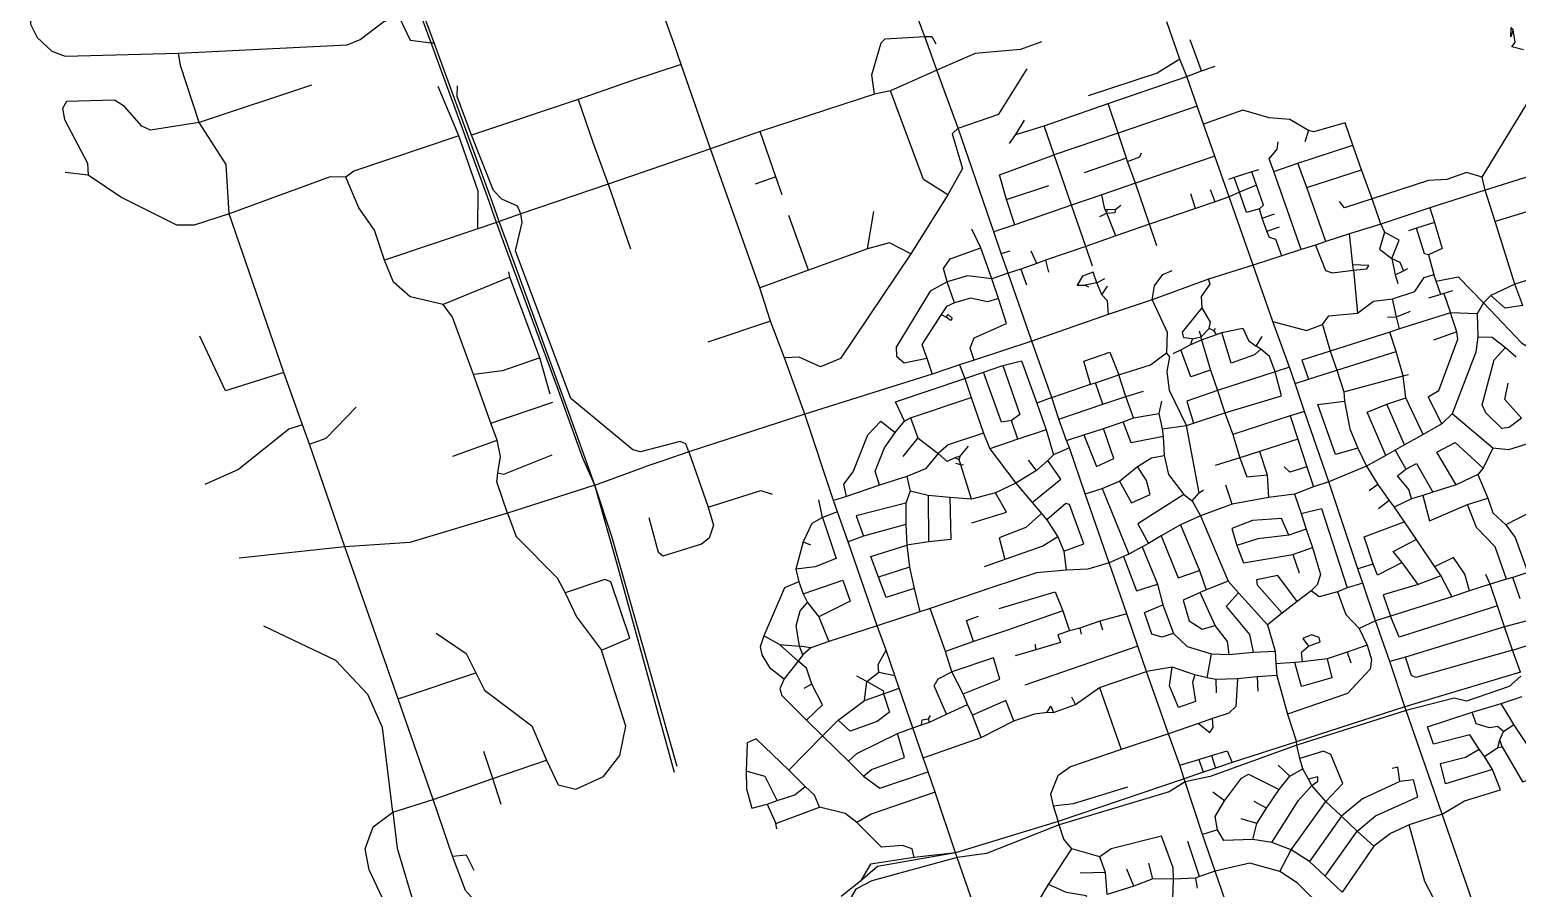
# Model space of a CAD drawing. Header units: metres. Extents: x 609554 to 651406, y 4826501 to 4857446.
# Drawn here: x 611833 to 618246, y 4836569 to 4840269 of the extents above; entities that cross this region are included whole.
import ezdxf

# ---------------------------------------------------------------- set-up
doc = ezdxf.new("R2010")
doc.units = ezdxf.units.M

msp = doc.modelspace()

# ---------------------------------------------------------------- linework, layer by layer
at = {"layer": 'ROADS'}
for points in [[(615683.9, 4840257.2), (615607.9, 4840467.5)], [(613575.7, 4840213.1), (613499.7, 4840418)], [(611832.6, 4840357.1), (611836.3, 4840293.7), (611864.6, 4840235.6), (611927.9, 4840177.5), (611984.7, 4840155.3), (612474.1, 4840168.3)], [(612474.1, 4840168.3), (613201.4, 4840204.4), (613257.7, 4840227.2), (613359.4, 4840305), (613423.8, 4840325.8)], [(613423.8, 4840325.8), (613473, 4840224.5), (613563.6, 4840212.4)], [(614609.2, 4840211.5), (614550.2, 4840374.5)], [(613563.6, 4840212.4), (613524.1, 4840317.6)], [(615691.6, 4840239.5), (615683.9, 4840257.2)], [(616791.8, 4840141.7), (616734.8, 4840302.9)], [(618228.4, 4840268.4), (618218.4, 4840237.9), (618220, 4840279.5)], [(618228.4, 4840268.4), (618220, 4840279.5)], [(618273.1, 4840182.1), (618222.1, 4840195.9), (618236.3, 4840215.8), (618228.4, 4840268.4)], [(613563.6, 4840212.4), (613575.7, 4840213.1)], [(613580.8, 4840164.9), (613563.6, 4840212.4)], [(613593.5, 4840165.6), (613575.7, 4840213.1)], [(614640.5, 4840119.8), (614609.2, 4840211.5)], [(615475, 4839991.7), (615463.3, 4840074.2), (615503.8, 4840212.6), (615521.1, 4840230.2), (615691.6, 4840239.5)], [(615691.6, 4840239.5), (615722.3, 4840239.5), (615738.7, 4840207.8)], [(615743.1, 4840094.7), (615691.6, 4840239.5)], [(616195, 4840217.4), (616104.8, 4840183.3), (615909.2, 4840166.8), (615743.1, 4840094.7)], [(616884.7, 4840092.3), (616836.2, 4840225.5)], [(612483.2, 4840115.6), (612474.1, 4840168.3)], [(613806.8, 4839548.3), (613580.8, 4840164.9)], [(613828.2, 4839524.8), (613593.5, 4840165.6)], [(616791.8, 4840141.7), (616693, 4840082.6), (616395.2, 4839985)], [(616822, 4840068.2), (616791.8, 4840141.7)], [(612563.3, 4839870), (612483.2, 4840115.6)], [(614640.5, 4840119.8), (614427.6, 4840048.7)], [(614768.1, 4839755.5), (614640.5, 4840119.8)], [(615743.1, 4840094.7), (615543.9, 4840005.3)], [(615835.1, 4839845.5), (615743.1, 4840094.7)], [(615835.1, 4839845.5), (616010.4, 4839904.6), (616133.6, 4840100.3)], [(616482.6, 4839951.8), (616822, 4840068.2)], [(616822, 4840068.2), (616884.7, 4840092.3)], [(616865.6, 4839940), (616822, 4840068.2)], [(616884.7, 4840092.3), (616943.1, 4840111.9)], [(613047.8, 4840030.8), (612563.3, 4839870)], [(613682.8, 4839812.5), (613593.4, 4840023.8)], [(613737.1, 4839814.2), (613675.6, 4839982.1), (613676.7, 4840027.8)], [(614427.6, 4840048.7), (614196.9, 4839969.2)], [(615543.9, 4840005.3), (615475, 4839991.7)], [(615790.5, 4839557.9), (615685.6, 4839624.3), (615543.9, 4840005.3)], [(612563.3, 4839870), (612353.8, 4839836.2), (612316.5, 4839853.2), (612241.7, 4839938.8), (612197.9, 4839965), (611991.6, 4839960.2), (611973.7, 4839929.7), (611982.9, 4839881.6), (612082, 4839693.7), (612084.3, 4839642.3)], [(614196.9, 4839969.2), (613737.1, 4839814.2)], [(614196.9, 4839969.2), (614262.3, 4839780.6)], [(615475, 4839991.7), (614981.2, 4839829.9)], [(616206.5, 4839855.6), (616482.6, 4839951.8)], [(616525.2, 4839822.9), (616482.6, 4839951.8)], [(616865.6, 4839940), (616525.2, 4839822.9)], [(616893.1, 4839861.7), (616865.6, 4839940)], [(618094.3, 4839633.7), (618289.8, 4839954.3)], [(612692, 4839476.3), (612680.1, 4839688.8), (612563.3, 4839870)], [(616083.6, 4839817.9), (616121.1, 4839879.1)], [(617345.2, 4839835.3), (617264.8, 4839882.7), (617176.7, 4839889.1), (617062.6, 4839923.2), (616893.1, 4839861.7)], [(613682.8, 4839812.5), (613230.1, 4839660.3), (613195.4, 4839633.3)], [(613765.1, 4839410.4), (613766.3, 4839573.3), (613682.8, 4839812.5)], [(613950.4, 4839475.1), (613935.1, 4839508.1), (613867.7, 4839538.4), (613831.5, 4839576.2), (613737.1, 4839814.2)], [(614981.2, 4839829.9), (614768.1, 4839755.5)], [(615049.2, 4839634.5), (614981.2, 4839829.9)], [(615835.1, 4839845.5), (615809.5, 4839820.6), (615853.9, 4839670.8), (615790.5, 4839557.9)], [(615989, 4839397.8), (615835.1, 4839845.5)], [(616057.3, 4839779.5), (616083.6, 4839817.9)], [(616083.6, 4839817.9), (616206.5, 4839855.6)], [(616249.6, 4839729.4), (616206.5, 4839855.6)], [(616525.2, 4839822.9), (616249.6, 4839729.4)], [(616561.6, 4839715), (616525.2, 4839822.9)], [(616941.3, 4839723.9), (616893.1, 4839861.7)], [(617345.2, 4839835.3), (617329.7, 4839786.5)], [(617537.3, 4839772.2), (617503.8, 4839868.1), (617368.5, 4839829.6), (617345.2, 4839835.3)], [(614262.3, 4839780.6), (614325.9, 4839603.3)], [(614768.1, 4839755.5), (614556.9, 4839682.5)], [(614979.8, 4839157.2), (614768.1, 4839755.5)], [(617195.7, 4839658), (617176.8, 4839712.4), (617210.4, 4839753.8), (617215.1, 4839785.9)], [(617300.2, 4839693.9), (617537.3, 4839772.2)], [(617573.7, 4839665.8), (617537.3, 4839772.2)], [(614556.9, 4839682.5), (614325.9, 4839603.3)], [(616043.3, 4839537.2), (616013.7, 4839643.7), (616249.6, 4839729.4)], [(616324.4, 4839513.7), (616249.6, 4839729.4)], [(616561.6, 4839715), (616378.6, 4839652.2)], [(616565.7, 4839701.6), (616561.6, 4839715)], [(616565.7, 4839701.6), (616618, 4839722), (616626.3, 4839739.2)], [(616599.7, 4839607.7), (616565.7, 4839701.6)], [(616941.3, 4839723.9), (616599.7, 4839607.7)], [(617004.5, 4839549), (616941.3, 4839723.9)], [(617195.7, 4839658), (617300.2, 4839693.9)], [(617338, 4839589), (617300.2, 4839693.9)], [(612084.3, 4839642.3), (611985.5, 4839653.2)], [(612692, 4839476.3), (612541.4, 4839426.6), (612467.4, 4839427.5), (612225.2, 4839547.3), (612084.3, 4839642.3)], [(613195.4, 4839633.3), (613127.8, 4839635.4), (612692, 4839476.3)], [(613361.4, 4839275.4), (613319, 4839405.4), (613252, 4839501.6), (613195.4, 4839633.3)], [(615049.2, 4839634.5), (614959.5, 4839602.9)], [(615077.1, 4839557.4), (615049.2, 4839634.5)], [(617025.5, 4839633), (617000.5, 4839624.3)], [(617101.1, 4839656.2), (617025.5, 4839633)], [(617048.8, 4839568.6), (617025.5, 4839633)], [(617130.4, 4839665.8), (617101.1, 4839656.2)], [(617121.6, 4839599.3), (617101.1, 4839656.2)], [(617314.4, 4839321.9), (617195.7, 4839658)], [(617338, 4839589), (617573.7, 4839665.8)], [(617620.7, 4839540.1), (617573.7, 4839665.8)], [(618094.3, 4839633.7), (618027.5, 4839654.5), (617942.2, 4839623.4), (617863.5, 4839619), (617620.7, 4839540.1)], [(618108, 4839578.4), (618094.3, 4839633.7)], [(618299.5, 4839637.4), (618108, 4839578.4)], [(614325.9, 4839603.3), (613950.4, 4839475.1)], [(614325.9, 4839603.3), (614423.1, 4839324.6)], [(615790.5, 4839557.9), (615632, 4839303.6)], [(616043.3, 4839537.2), (616226.7, 4839598.5)], [(616454.2, 4839558.1), (616324.4, 4839513.7)], [(616599.7, 4839607.7), (616454.2, 4839558.1)], [(616467.2, 4839496), (616454.2, 4839558.1)], [(616659.8, 4839430.8), (616599.7, 4839607.7)], [(616859.1, 4839498.6), (616838.2, 4839561.2)], [(616943, 4839527.6), (616923.4, 4839579.5)], [(617048.8, 4839568.6), (617004.5, 4839549)], [(617121.6, 4839599.3), (617048.8, 4839568.6)], [(617134.5, 4839497.8), (617078, 4839480.8), (617048.8, 4839568.6)], [(617134.5, 4839497.8), (617152.4, 4839512.7), (617121.6, 4839599.3)], [(617420.7, 4839356), (617338, 4839589)], [(618108, 4839578.4), (617868.8, 4839501)], [(618151.3, 4839442.8), (618108, 4839578.4)], [(613845.7, 4839438.5), (613806.8, 4839548.3)], [(613857.1, 4839442.5), (613828.2, 4839524.8)], [(615444.1, 4839325.4), (615471.7, 4839485.7)], [(616079.4, 4839428.8), (616043.3, 4839537.2)], [(616324.4, 4839513.7), (616079.4, 4839428.8)], [(616385.7, 4839334.8), (616324.4, 4839513.7)], [(616467.2, 4839496), (616478.5, 4839493.7)], [(616477, 4839478.1), (616467.2, 4839496)], [(616477, 4839478.1), (616512.8, 4839480.8), (616514.5, 4839496)], [(616477, 4839478.1), (616478.5, 4839493.7)], [(616478.5, 4839493.7), (616514.5, 4839496)], [(616514.5, 4839496), (616536.7, 4839513)], [(616859.1, 4839498.6), (616659.8, 4839430.8)], [(616943, 4839527.6), (616859.1, 4839498.6)], [(617004.5, 4839549), (616943, 4839527.6)], [(617107.3, 4839254.2), (617004.5, 4839549)], [(617146.1, 4839457.3), (617134.5, 4839497.8)], [(617620.7, 4839540.1), (617501.4, 4839502), (617479.6, 4839529.1)], [(617658.2, 4839431.3), (617620.7, 4839540.1)], [(617868.8, 4839501), (617658.2, 4839431.3)], [(617868.8, 4839501), (617888.4, 4839437.9)], [(618437.9, 4839530.7), (618151.3, 4839442.8)], [(612928.7, 4838792), (612692, 4839476.3)], [(613845.7, 4839438.5), (613765.1, 4839410.4)], [(613857.1, 4839442.5), (613845.7, 4839438.5)], [(613880.1, 4839343.8), (613845.7, 4839438.5)], [(613950.4, 4839475.1), (613857.1, 4839442.5)], [(613886.9, 4839361.2), (613857.1, 4839442.5)], [(614674.9, 4838450), (614660.8, 4838484.1), (614636.7, 4838494), (614465.4, 4838449.7), (614432.4, 4838459.1), (614165.8, 4838680.3), (613927.3, 4839316.1), (613956, 4839439), (613950.4, 4839475.1)], [(615190.4, 4839233.3), (615105.7, 4839467.8)], [(616079.4, 4839428.8), (615989, 4839397.8)], [(616477, 4839478.1), (616445.1, 4839463.3)], [(616515.7, 4839380.3), (616477, 4839478.1)], [(616659.8, 4839430.8), (616515.7, 4839380.3)], [(616692.2, 4839338), (616659.8, 4839430.8)], [(617146.1, 4839457.3), (617199.3, 4839476)], [(617166.5, 4839400.9), (617146.1, 4839457.3)], [(617658.2, 4839431.3), (617522.5, 4839388.9)], [(617658.2, 4839431.3), (617674.1, 4839396.2)], [(617888.4, 4839437.9), (617811.5, 4839413.4)], [(617888.4, 4839437.9), (617921.7, 4839325.9), (617863.4, 4839299.3)], [(618235.6, 4839173), (618151.3, 4839442.8)], [(613765.1, 4839410.4), (613361.4, 4839275.4)], [(614152.5, 4838631.5), (613886.9, 4839361.2)], [(615932.8, 4839329.6), (615894.2, 4839409.8)], [(616021.5, 4839305.1), (615989, 4839397.8)], [(616515.7, 4839380.3), (616385.7, 4839334.8)], [(617166.5, 4839400.9), (617220.3, 4839420)], [(617230.3, 4839294.6), (617205.7, 4839364.5), (617177.4, 4839373.8), (617166.5, 4839400.9)], [(617522.5, 4839388.9), (617420.7, 4839356)], [(617537.1, 4839256.1), (617522.5, 4839388.9)], [(617674.1, 4839396.2), (617652.6, 4839323.7), (617705.3, 4839282.7)], [(617705.3, 4839282.7), (617736.5, 4839362.7), (617674.1, 4839396.2)], [(617811.5, 4839413.4), (617776.5, 4839402)], [(617863.4, 4839299.3), (617845.6, 4839304), (617811.5, 4839413.4)], [(614110.9, 4838718.7), (613880.1, 4839343.8)], [(615632, 4839303.6), (615328.6, 4838851.8), (615242.6, 4838815.7), (615149.7, 4838858.5), (615086, 4838855.6)], [(615444.1, 4839325.4), (615190.4, 4839233.3)], [(615632, 4839303.6), (615538.8, 4839350.1), (615444.1, 4839325.4)], [(615787.4, 4839182.8), (615772, 4839239.8), (615801.6, 4839282.1), (615932.8, 4839329.6)], [(615980.2, 4839194.9), (615932.8, 4839329.6)], [(616021.5, 4839305.1), (616059.7, 4839316)], [(616051, 4839220.2), (616021.5, 4839305.1)], [(616174.3, 4839262.1), (616150.7, 4839314.1)], [(616385.7, 4839334.8), (616212.3, 4839275.7)], [(616415.2, 4839250.5), (616385.7, 4839334.8)], [(617230.3, 4839294.6), (617107.3, 4839254.2)], [(617314.4, 4839321.9), (617230.3, 4839294.6)], [(617376.3, 4839341), (617314.4, 4839321.9)], [(617420.7, 4839356), (617376.3, 4839341)], [(617376.3, 4839341), (617419.1, 4839231.1), (617448.3, 4839221), (617539.5, 4839232.8)], [(617863.4, 4839299.3), (617886.6, 4839213.6)], [(613615.6, 4839085), (613472.1, 4839118), (613400.8, 4839181.2), (613361.4, 4839275.4)], [(615190.4, 4839233.3), (614979.8, 4839157.2)], [(616105.2, 4839237.8), (616051, 4839220.2)], [(616174.3, 4839262.1), (616105.2, 4839237.8)], [(616105.2, 4839237.8), (616129.7, 4839170.2)], [(616212.3, 4839275.7), (616174.3, 4839262.1)], [(616212.3, 4839275.7), (616225.2, 4839224)], [(616671.6, 4839105), (616681.8, 4839165.2), (616718.4, 4839214.8), (616758.5, 4839231.6)], [(617107.3, 4839254.2), (616914.8, 4839194.1)], [(617192.2, 4839011.9), (617107.3, 4839254.2)], [(617539.5, 4839232.8), (617537.1, 4839256.1)], [(617539.5, 4839232.8), (617596.8, 4839238), (617605.3, 4839253.1), (617537.1, 4839256.1)], [(617539.5, 4839232.8), (617557.4, 4839046.9)], [(617705.3, 4839282.7), (617740, 4839266.9), (617754.9, 4839230.6)], [(617705.3, 4839282.7), (617719.5, 4839213.1)], [(617719.5, 4839213.1), (617754.9, 4839230.6)], [(617754.9, 4839230.6), (617774.7, 4839239.8)], [(618482.7, 4839249.9), (618235.6, 4839173)], [(613903.1, 4839202.8), (613615.6, 4839085)], [(613903.1, 4839202.8), (613898.4, 4839226.4)], [(614031.9, 4838854.4), (613903.1, 4839202.8)], [(615787.4, 4839182.8), (615714.1, 4839141.8), (615568.5, 4838900.5), (615570.2, 4838861.7), (615602.5, 4838833), (615700.1, 4838853.2)], [(615980.2, 4839194.9), (615875.6, 4839208.4), (615787.4, 4839182.8)], [(615818.9, 4839092.3), (615787.4, 4839182.8)], [(616051, 4839220.2), (615980.2, 4839194.9)], [(616008.8, 4839111), (615980.2, 4839194.9)], [(616152.6, 4838927.2), (616051, 4839220.2)], [(616433.5, 4839177.9), (616418, 4839223.9), (616371.4, 4839207.7), (616348.1, 4839167.6), (616383.4, 4839168.5)], [(616433.5, 4839177.9), (616383.4, 4839168.5)], [(616383.4, 4839168.5), (616396.7, 4839160.6)], [(616433.5, 4839177.9), (616467.7, 4839196.4)], [(616455.5, 4839126.9), (616433.5, 4839177.9)], [(616914.8, 4839194.1), (616671.6, 4839105)], [(616887.9, 4839071.1), (616884.2, 4839119.9), (616921.4, 4839172.4), (616914.8, 4839194.1)], [(617707.3, 4839108.9), (617803.7, 4839141.5), (617844.2, 4839201.6), (617886.6, 4839213.6)], [(617719.5, 4839213.1), (617731.2, 4839175.5)], [(617896.3, 4839185.1), (617886.6, 4839213.6)], [(617896.3, 4839185.1), (617991.8, 4839203.8), (618100.9, 4839092.7)], [(617916.2, 4839127.7), (617896.3, 4839185.1)], [(618235.6, 4839173), (618132.5, 4839123.6)], [(618270.1, 4839080), (618235.6, 4839173)], [(615026.8, 4839012.9), (614979.8, 4839157.2)], [(616008.8, 4839111), (615961.8, 4839095.9), (615889.3, 4839112.9), (615818.9, 4839092.3)], [(615904.3, 4838844.6), (615887.6, 4838897.2), (615905.1, 4838941.8), (616044.4, 4839002.6), (616008.8, 4839111)], [(616455.5, 4839126.9), (616478.7, 4839164.2)], [(616455.5, 4839126.9), (616478.2, 4839102.8), (616482.4, 4839042)], [(616671.6, 4839105), (616482.4, 4839042)], [(616671.6, 4839105), (616737, 4838966.1), (616734.1, 4838877)], [(617557.4, 4839046.9), (617625.7, 4839098.8), (617707.3, 4839108.9)], [(617725, 4839031.3), (617707.3, 4839108.9)], [(617916.2, 4839127.7), (617863.3, 4839112.6)], [(617929.9, 4839132.2), (617916.2, 4839127.7)], [(617966.3, 4839144.3), (617929.9, 4839132.2)], [(617929.9, 4839132.2), (617957.7, 4839049.2)], [(618132.5, 4839123.6), (618100.9, 4839092.7)], [(618270.1, 4839080), (618193.9, 4839069.3), (618132.5, 4839123.6)], [(613745.9, 4838782.9), (613655.9, 4839030.1), (613615.6, 4839085)], [(615762.2, 4839041.7), (615678.2, 4838912.3), (615700.1, 4838853.2)], [(615818.9, 4839092.3), (615785.2, 4839076.8), (615762.2, 4839041.7)], [(615762.2, 4839041.7), (615783.6, 4839029.9)], [(615783.6, 4839029.9), (615792.6, 4839041.7), (615808.9, 4839026.7), (615802.2, 4839015.9), (615783.6, 4839029.9)], [(616482.4, 4839042), (616152.6, 4838927.2)], [(616845.7, 4838936.6), (616808.1, 4838941.8), (616803, 4838965.8), (616887.9, 4839071.1)], [(616917.4, 4838981.6), (616923.2, 4839008.7), (616887.9, 4839071.1)], [(617406.1, 4838998.1), (617432.8, 4839035.8), (617557.4, 4839046.9)], [(617725, 4839031.3), (617785.6, 4839056.3)], [(617957.7, 4839049.2), (617738.3, 4838979.5)], [(617985.1, 4838967.3), (617957.7, 4839049.2)], [(618072.8, 4839044.9), (617957.7, 4839049.2)], [(618100.9, 4839092.7), (618072.8, 4839044.9)], [(618072.8, 4839044.9), (618075.6, 4838945)], [(618100.9, 4839092.7), (618263.6, 4838919.6), (618340.2, 4838872.6)], [(615026.8, 4839012.9), (614756.3, 4838922)], [(615086, 4838855.6), (615026.8, 4839012.9)], [(616882.5, 4838945.1), (616917.4, 4838981.6)], [(616939.7, 4838971.5), (616917.4, 4838981.6)], [(616939.7, 4838971.5), (616945.2, 4838982.5)], [(616972, 4838964.2), (617062.8, 4838982.7), (617087.6, 4838929.6), (617120.9, 4838905.4)], [(617192.2, 4839011.9), (617337.6, 4838973.2), (617406.1, 4838998.1)], [(617264.4, 4838814.3), (617192.2, 4839011.9)], [(617406.1, 4838998.1), (617439.5, 4838884)], [(617686, 4839030.3), (617725, 4839031.3)], [(617738.3, 4838979.5), (617697.1, 4838965.2)], [(617738.3, 4838979.5), (617725, 4839031.3)], [(612928.7, 4838792), (612676.2, 4838712.4), (612565.7, 4838948.8)], [(616152.6, 4838927.2), (615904.3, 4838844.6)], [(616239, 4838683.4), (616152.6, 4838927.2)], [(616795.5, 4838890.2), (616839.1, 4838912.2)], [(616839.1, 4838912.2), (616845.7, 4838936.6)], [(616839.1, 4838912.2), (616885, 4838932.9)], [(616845.7, 4838936.6), (616882.5, 4838945.1)], [(616882.5, 4838945.1), (616876.5, 4838969.9)], [(616885, 4838932.9), (616882.5, 4838945.1)], [(616885, 4838932.9), (616948.7, 4838956)], [(616885, 4838932.9), (616923.8, 4838801.5)], [(616948.7, 4838956), (616939.7, 4838971.5)], [(616948.7, 4838956), (616972, 4838964.2)], [(617140.4, 4838893), (617112.7, 4838867.3), (617012.4, 4838832.1), (616972, 4838964.2)], [(617120.9, 4838905.4), (617145.4, 4838946.7)], [(617697.1, 4838965.2), (617439.5, 4838884)], [(617723.4, 4838882), (617697.1, 4838965.2)], [(617920.8, 4838570.4), (617861.4, 4838686.8), (617907.1, 4838714.4), (617989.3, 4838934.8), (617985.1, 4838967.3)], [(617985.1, 4838967.3), (617885, 4838931.9)], [(618075.6, 4838945), (618067.5, 4838878.8), (617964.8, 4838613.2)], [(618075.6, 4838945), (618137.5, 4838943.8), (618195.9, 4838898.9)], [(614031.9, 4838854.4), (613870.9, 4838799.4), (613745.9, 4838782.9)], [(614075.7, 4838698.1), (614031.9, 4838854.4)], [(615174.2, 4838612), (615086, 4838855.6)], [(615700.1, 4838853.2), (615722.9, 4838784)], [(615904.3, 4838844.6), (615841.3, 4838824.5)], [(616405.5, 4838742.1), (616377.6, 4838840.3), (616489.5, 4838879.1), (616527.8, 4838781.9)], [(616527.8, 4838781.9), (616664.5, 4838825.5), (616734.1, 4838877)], [(616819.2, 4838562.8), (616746.7, 4838714.6), (616737, 4838796.3), (616747.7, 4838859.7), (616734.1, 4838877)], [(616762.4, 4838874.3), (616795.5, 4838890.2)], [(616923.8, 4838801.5), (616837.9, 4838773.8), (616795.5, 4838890.2)], [(617140.4, 4838893), (617120.9, 4838905.4)], [(617201.7, 4838794.2), (617177, 4838861.1), (617140.4, 4838893)], [(617439.5, 4838884), (617316.4, 4838845.1), (617345.2, 4838762.5)], [(617439.5, 4838884), (617468.4, 4838801.3)], [(617468.4, 4838801.3), (617723.4, 4838882)], [(617753.6, 4838777.8), (617723.4, 4838882)], [(618263.7, 4838595.3), (618211.2, 4838555.1), (618179.4, 4838550.9), (618109.8, 4838617.7), (618094.3, 4838652.6), (618145.9, 4838845.9), (618195.9, 4838898.9)], [(618195.9, 4838898.9), (618241.2, 4838859.2)], [(613009, 4838565.8), (612928.7, 4838792)], [(613821.1, 4838573.2), (613745.9, 4838782.9)], [(615722.9, 4838784), (615174.2, 4838612)], [(615841.3, 4838824.5), (615722.9, 4838784)], [(615841.3, 4838824.5), (615864.4, 4838766.1)], [(615864.4, 4838766.1), (615944.3, 4838793.6)], [(615944.3, 4838793.6), (616027.3, 4838821.4)], [(616065.2, 4838585.2), (616022.5, 4838577.7), (615944.3, 4838793.6)], [(616027.3, 4838821.4), (616109, 4838842.3), (616175.2, 4838659.1)], [(616027.3, 4838821.4), (616101.8, 4838611), (616065.2, 4838585.2)], [(616427.8, 4838748), (616527.8, 4838781.9)], [(616558.3, 4838688.1), (616527.8, 4838781.9)], [(616923.8, 4838801.5), (616954.1, 4838714)], [(617201.7, 4838794.2), (616954.1, 4838714)], [(616985.1, 4838617.4), (617229.7, 4838691.7), (617201.7, 4838794.2)], [(617264.4, 4838814.3), (617201.7, 4838794.2)], [(617288.8, 4838744), (617264.4, 4838814.3)], [(617345.2, 4838762.5), (617468.4, 4838801.3)], [(617468.4, 4838801.3), (617498.6, 4838708.3)], [(617753.6, 4838777.8), (617777, 4838782.6)], [(614135.6, 4838649.8), (614110.9, 4838718.7)], [(615604.6, 4838582.4), (615565.9, 4838664.8), (615864.4, 4838766.1)], [(615864.4, 4838766.1), (615891.7, 4838684.1)], [(616239, 4838683.4), (616405.5, 4838742.1)], [(616405.5, 4838742.1), (616427.8, 4838748)], [(616458.8, 4838655), (616427.8, 4838748)], [(617288.8, 4838744), (617345.2, 4838762.5)], [(617328.8, 4838623.3), (617288.8, 4838744)], [(617498.6, 4838708.3), (617753.6, 4838777.8)], [(617765.4, 4838682.7), (617753.6, 4838777.8)], [(618263.7, 4838595.3), (618192.5, 4838675.5), (618206.5, 4838746.3)], [(613821.1, 4838573.2), (614088.1, 4838664.4)], [(615629.2, 4838596.1), (615891.7, 4838684.1)], [(615891.7, 4838684.1), (615944.2, 4838530.6)], [(616239, 4838683.4), (616175.2, 4838659.1)], [(616175.2, 4838659.1), (616214.5, 4838544.3)], [(616269.9, 4838591.2), (616239, 4838683.4)], [(616269.9, 4838591.2), (616458.8, 4838655)], [(616458.8, 4838655), (616558.3, 4838688.1)], [(616558.3, 4838688.1), (616634.4, 4838711.3)], [(616590.8, 4838596.1), (616558.3, 4838688.1)], [(616712.3, 4838668.6), (616701, 4838614.7)], [(616954.1, 4838714), (616820.8, 4838667.9), (616850.3, 4838573.7)], [(616954.1, 4838714), (616985.1, 4838617.4)], [(617558, 4838465.9), (617462, 4838437.7), (617386.2, 4838653.9), (617500.7, 4838668.3)], [(617498.6, 4838708.3), (617500.7, 4838668.3)], [(617500.7, 4838668.3), (617523.9, 4838549.1), (617558, 4838465.9)], [(617679.7, 4838434), (617598.2, 4838621.2), (617683.8, 4838655.1)], [(617683.8, 4838655.1), (617765.4, 4838682.7)], [(617760, 4838480.6), (617683.8, 4838655.1)], [(617840.8, 4838523.9), (617765.4, 4838682.7)], [(613038.1, 4838482.9), (613110.9, 4838509.3), (613239.3, 4838642.5)], [(614217, 4838421.9), (614135.6, 4838649.8)], [(614268.6, 4838306.9), (614152.5, 4838631.5)], [(615174.2, 4838612), (614674.9, 4838450)], [(615298.1, 4838239.7), (615174.2, 4838612)], [(615604.6, 4838582.4), (615629.2, 4838596.1)], [(615629.2, 4838596.1), (615662.1, 4838509.9)], [(616302.4, 4838498.5), (616269.9, 4838591.2)], [(616547.5, 4838579.1), (616590.8, 4838596.1)], [(616590.8, 4838596.1), (616701, 4838614.7)], [(616701, 4838614.7), (616714.7, 4838549.4)], [(616850.3, 4838573.7), (616985.1, 4838617.4)], [(616985.1, 4838617.4), (617019, 4838524.2)], [(617267.2, 4838604.5), (617019, 4838524.2)], [(617328.8, 4838623.3), (617267.2, 4838604.5)], [(617267.2, 4838604.5), (617300.3, 4838504.2)], [(617433.7, 4838321.1), (617328.8, 4838623.3)], [(617964.8, 4838613.2), (617920.8, 4838570.4)], [(618141.1, 4838466.3), (617964.8, 4838613.2)], [(613009, 4838565.8), (612950.3, 4838547.2), (612732.7, 4838374.3), (612587.2, 4838309.4)], [(613038.1, 4838482.9), (613009, 4838565.8)], [(613848.1, 4838499.8), (613821.1, 4838573.2)], [(615353.3, 4838257.8), (615342.8, 4838310.6), (615382.6, 4838363.7), (615446.5, 4838522.5), (615501.6, 4838582), (615564.1, 4838532.6)], [(615496.3, 4838306), (615478, 4838366.4), (615518.2, 4838467.5), (615564.1, 4838532.6)], [(615564.1, 4838532.6), (615604.6, 4838582.4)], [(615944.2, 4838530.6), (615791.9, 4838479.4), (615749.9, 4838443.3)], [(615944.2, 4838530.6), (615972.2, 4838462.5)], [(616092.1, 4838504.4), (616065.2, 4838585.2)], [(616214.5, 4838544.3), (616092.1, 4838504.4)], [(616214.5, 4838544.3), (616246.4, 4838437.3)], [(616302.4, 4838498.5), (616377.3, 4838523.4)], [(616377.3, 4838523.4), (616431.5, 4838386.8), (616506.5, 4838420.7), (616461.4, 4838550.2)], [(616377.3, 4838523.4), (616461.4, 4838550.2)], [(616461.4, 4838550.2), (616547.5, 4838579.1)], [(616719.2, 4838515.6), (616581.1, 4838489), (616547.5, 4838579.1)], [(616714.7, 4838549.4), (616819.2, 4838562.8)], [(616714.7, 4838549.4), (616719.2, 4838515.6)], [(616819.2, 4838562.8), (616850.3, 4838573.7)], [(616875, 4838273.6), (616819.2, 4838562.8)], [(617019, 4838524.2), (617050.1, 4838423.5)], [(617840.8, 4838523.9), (617760, 4838480.6)], [(617920.8, 4838570.4), (617840.8, 4838523.9)], [(613190.5, 4838040.9), (613038.1, 4838482.9)], [(613656.6, 4838430.9), (613848.1, 4838499.8)], [(613851.1, 4838358.7), (613862.4, 4838429.7), (613848.1, 4838499.8)], [(615662.1, 4838509.9), (615597.1, 4838430.5)], [(615662.1, 4838509.9), (615749.9, 4838443.3)], [(615844, 4838431.8), (615879.5, 4838473.8)], [(616092.1, 4838504.4), (615972.2, 4838462.5)], [(615972.2, 4838462.5), (616084, 4838315.3)], [(616315.2, 4838467.5), (616246.4, 4838437.3)], [(616315.2, 4838467.5), (616302.4, 4838498.5)], [(616383.4, 4838268.6), (616315.2, 4838467.5)], [(616719.2, 4838515.6), (616723.4, 4838433.4)], [(617300.3, 4838504.2), (617134.4, 4838452)], [(617300.3, 4838504.2), (617338.4, 4838385.2)], [(617558, 4838465.9), (617596.2, 4838388.1)], [(617760, 4838480.6), (617718.9, 4838456.8)], [(617981.9, 4838308.3), (617899, 4838448), (617978.5, 4838490.4), (618098.2, 4838379.2)], [(618141.1, 4838466.3), (618098.2, 4838379.2)], [(618310, 4838490.1), (618208.5, 4838458.9), (618141.1, 4838466.3)], [(613851.1, 4838358.7), (613876.8, 4838353.9), (614084.8, 4838436.9)], [(614268.6, 4838306.9), (614217, 4838421.9)], [(614566.6, 4838413), (614484.2, 4838385.9)], [(614674.9, 4838450), (614566.6, 4838413)], [(614674.9, 4838450), (614758, 4838211.6)], [(615749.9, 4838443.3), (615695.2, 4838377.2), (615613.5, 4838343.2)], [(615820.6, 4838423.6), (615788, 4838408.3), (615749.9, 4838443.3)], [(615844, 4838431.8), (615820.6, 4838423.6)], [(615839.1, 4838416.1), (615820.6, 4838423.6)], [(615846.6, 4838393.3), (615825.8, 4838399.4)], [(615839.1, 4838416.1), (615844, 4838431.8)], [(615846.6, 4838393.3), (615839.1, 4838416.1)], [(616172.6, 4838368.9), (616138.1, 4838414.3)], [(616153.9, 4838230.9), (616278.7, 4838331.8), (616221.3, 4838412.2)], [(616221.3, 4838412.2), (616172.6, 4838368.9)], [(616246.4, 4838437.3), (616221.3, 4838412.2)], [(616608.2, 4838387.2), (616669.2, 4838424), (616723.4, 4838433.4)], [(616723.4, 4838433.4), (616741.7, 4838352.1), (616808.7, 4838266.6)], [(617050.1, 4838423.5), (616942.9, 4838390.9)], [(617134.4, 4838452), (617050.1, 4838423.5)], [(617050.1, 4838423.5), (617079.9, 4838342), (617167.7, 4838351.4)], [(617134.4, 4838452), (617167.7, 4838351.4)], [(617679.7, 4838434), (617596.2, 4838388.1)], [(617718.9, 4838456.8), (617679.7, 4838434)], [(617718.9, 4838456.8), (617765.1, 4838375.3)], [(617765.1, 4838375.3), (617812, 4838399.1), (617881.2, 4838276.6)], [(613892.9, 4838185.2), (613846.5, 4838320.4), (613851.1, 4838358.7)], [(614268.6, 4838306.9), (614484.2, 4838385.9)], [(615613.5, 4838343.2), (615496.3, 4838306)], [(615613.5, 4838343.2), (615628.9, 4838280.7)], [(615846.6, 4838393.3), (615858.6, 4838394.6)], [(615892.2, 4838246.6), (615846.6, 4838393.3)], [(616172.6, 4838368.9), (616084, 4838315.3)], [(616530.4, 4838324), (616582.5, 4838230.8), (616663.7, 4838265.7), (616647.4, 4838325.7), (616608.2, 4838387.2)], [(616530.4, 4838324), (616608.2, 4838387.2)], [(617167.7, 4838351.4), (617173.2, 4838252.8)], [(617338.4, 4838385.2), (617265.8, 4838362.7), (617241.2, 4838385.3)], [(617338.4, 4838385.2), (617367.4, 4838299.4)], [(617596.2, 4838388.1), (617433.7, 4838321.1)], [(617596.2, 4838388.1), (617645, 4838309.6)], [(617790.6, 4838247.1), (617777.8, 4838287.6), (617728.9, 4838346.1), (617765.1, 4838375.3)], [(618076.5, 4838352.8), (617981.9, 4838308.3)], [(618098.2, 4838379.2), (618076.5, 4838352.8)], [(618076.5, 4838352.8), (618119.4, 4838250.9)], [(614268.6, 4838306.9), (613960.3, 4838206.7)], [(614341.7, 4838085.1), (614268.6, 4838306.9)], [(614368.1, 4837955.6), (614268.6, 4838306.9)], [(614758, 4838211.6), (614984.5, 4838283.2), (615032.9, 4838268)], [(615496.3, 4838306), (615353.3, 4838257.8)], [(615628.9, 4838280.7), (615610.3, 4838228.5)], [(615706.1, 4838261.7), (615628.9, 4838280.7)], [(615996.5, 4838273.8), (615892.2, 4838246.6)], [(615894.9, 4838143.8), (616044.3, 4838189.3), (615996.5, 4838273.8)], [(616084, 4838315.3), (615996.5, 4838273.8)], [(616084, 4838315.3), (616153.9, 4838230.9)], [(616383.4, 4838268.6), (616456.5, 4838292.2)], [(616486.1, 4837971.8), (616383.4, 4838268.6)], [(616456.5, 4838292.2), (616530.4, 4838324)], [(616456.5, 4838292.2), (616571.5, 4838009.5)], [(616844.4, 4838238.6), (616875, 4838273.6)], [(616875, 4838273.6), (616892.5, 4838285.4)], [(617016.5, 4838223.8), (616989.8, 4838305.7)], [(617285.3, 4838267.7), (617173.2, 4838252.8)], [(617367.4, 4838299.4), (617285.3, 4838267.7)], [(617285.3, 4838267.7), (617314.9, 4838183.8)], [(617433.7, 4838321.1), (617367.4, 4838299.4)], [(617558.7, 4837945.8), (617433.7, 4838321.1)], [(617645, 4838309.6), (617608, 4838282.2)], [(617645, 4838309.6), (617693.9, 4838240)], [(617881.2, 4838276.6), (617838.1, 4838262.2)], [(617981.9, 4838308.3), (617881.2, 4838276.6)], [(613960.3, 4838206.7), (613892.9, 4838185.2)], [(614758, 4838211.6), (614780.5, 4838133.9), (614762.1, 4838078), (614729.5, 4838052.4), (614562.8, 4837999.8), (614543.6, 4838015.7), (614502.7, 4838165.9)], [(615250, 4838166.4), (615234.4, 4838242.8)], [(615353.3, 4838257.8), (615298.1, 4838239.7)], [(615315.7, 4838191.6), (615298.1, 4838239.7)], [(615610.3, 4838228.5), (615395.7, 4838173.5), (615427.7, 4838085.9)], [(615610.3, 4838228.5), (615609.2, 4838136.9)], [(615800.2, 4838252.5), (615706.1, 4838261.7)], [(615706.1, 4838261.7), (615706.9, 4838061.9)], [(615800.2, 4838252.5), (615803.9, 4838072.7), (615706.9, 4838061.9)], [(615892.2, 4838246.6), (615800.2, 4838252.5)], [(616153.9, 4838230.9), (616194.1, 4838183.6)], [(616290.9, 4838021.3), (616377.4, 4838053.9), (616315.7, 4838222.5), (616299.4, 4838227.4), (616217.7, 4838157.1)], [(616808.7, 4838266.6), (616609.9, 4838139.1), (616655.6, 4838055.4)], [(616808.7, 4838266.6), (616844.4, 4838238.6)], [(616844.4, 4838238.6), (616879.8, 4838174.6)], [(617016.5, 4838223.8), (616879.8, 4838174.6)], [(617173.2, 4838252.8), (617016.5, 4838223.8)], [(617314.9, 4838183.8), (617402.2, 4838205), (617513.2, 4837863.4)], [(617693.9, 4838240), (617647.7, 4838203.7)], [(617693.9, 4838240), (617715.5, 4838211.1)], [(617790.6, 4838247.1), (617715.5, 4838211.1)], [(617715.5, 4838211.1), (617759, 4838147.6)], [(617838.1, 4838262.2), (617790.6, 4838247.1)], [(617838.1, 4838262.2), (617868, 4838153.1), (618031.4, 4838223.1)], [(618031.4, 4838223.1), (618119.4, 4838250.9)], [(618199.8, 4837900.4), (618150.8, 4838039.8), (618069.9, 4838123.7), (618031.4, 4838223.1)], [(618119.4, 4838250.9), (618140.9, 4838186.5), (618197, 4838135.3)], [(613892.9, 4838185.2), (613471.5, 4838059), (613190.5, 4838040.9)], [(613892.9, 4838185.2), (613929.1, 4838085.5), (614106.3, 4837906.7), (614140.6, 4837841.8)], [(615250, 4838166.4), (615309.8, 4837990), (615218.3, 4837954.5), (615135.9, 4837944.6)], [(615250, 4838166.4), (615204.9, 4838140.6), (615167.5, 4838062)], [(615315.7, 4838191.6), (615250, 4838166.4)], [(615361.1, 4838061.7), (615315.7, 4838191.6)], [(616194.1, 4838183.6), (616127.7, 4838123.6), (616011.6, 4838079.1), (616036, 4837986)], [(616194.1, 4838183.6), (616217.7, 4838157.1)], [(616217.7, 4838157.1), (616265, 4838082.9)], [(616879.8, 4838174.6), (616794.7, 4838134.7)], [(616879.8, 4838174.6), (616999.8, 4837891.8)], [(617260.7, 4838090.9), (617228.8, 4838162.5), (617105.1, 4838153.5), (617015, 4838118.8), (617036.4, 4838045.9)], [(617314.9, 4838183.8), (617336.2, 4838117.1)], [(617624.3, 4837965.4), (617585.2, 4838082.9), (617759, 4838147.6)], [(617759, 4838147.6), (617809.4, 4838071.6)], [(618380.7, 4837955.8), (618306.5, 4838191.6), (618197, 4838135.3)], [(614624.6, 4837093.1), (614341.7, 4838085.1)], [(615427.7, 4838085.9), (615361.1, 4838061.7)], [(615609.2, 4838136.9), (615427.7, 4838085.9)], [(615609.2, 4838136.9), (615613.4, 4838047)], [(616265, 4838082.9), (616199.9, 4838043.9), (616036, 4837986)], [(616265, 4838082.9), (616290.9, 4838021.3)], [(616711.2, 4838087.8), (616655.6, 4838055.4)], [(616794.7, 4838134.7), (616711.2, 4838087.8)], [(616711.2, 4838087.8), (616783.8, 4837906.6), (616875.2, 4837938.3)], [(616794.7, 4838134.7), (616875.2, 4837938.3)], [(617260.7, 4838090.9), (617128.1, 4838074.8), (617036.4, 4838045.9)], [(617336.2, 4838117.1), (617260.7, 4838090.9)], [(617336.2, 4838117.1), (617363.7, 4838037.4)], [(618197, 4838135.3), (618236.6, 4838080.8), (618291.2, 4837929.8)], [(613190.5, 4838040.9), (612735.1, 4837991.9)], [(613420.4, 4837384.6), (613190.5, 4838040.9)], [(615167.5, 4838062), (615135.9, 4837944.6)], [(615167.5, 4838062), (615199, 4838049.6)], [(615486.2, 4837700.2), (615361.1, 4838061.7)], [(615491.8, 4837909.6), (615459, 4837998.4), (615613.4, 4838047)], [(615706.9, 4838061.9), (615613.4, 4838047)], [(615613.4, 4838047), (615625.6, 4837952.4)], [(616290.9, 4838021.3), (616300.7, 4837939.7)], [(616628.7, 4838040.5), (616571.5, 4838009.5)], [(616655.6, 4838055.4), (616628.7, 4838040.5)], [(616628.7, 4838040.5), (616694.3, 4837878.9)], [(617036.4, 4838045.9), (617065.3, 4837971.5), (617279, 4838007.4)], [(617279, 4838007.4), (617363.7, 4838037.4)], [(617363.7, 4838037.4), (617397.3, 4837921), (617383.8, 4837876.7), (617356.8, 4837850.6)], [(617749.8, 4837972.4), (617710.9, 4838019.8), (617809.4, 4838071.6)], [(617809.4, 4838071.6), (617889.3, 4837953.7)], [(614612.4, 4837067.2), (614368.1, 4837955.6)], [(615625.6, 4837952.4), (615491.8, 4837909.6)], [(615625.6, 4837952.4), (615645.4, 4837860.9)], [(616036, 4837986), (615947.4, 4837953.7)], [(616486.1, 4837971.8), (616394, 4837944.8), (616300.7, 4837939.7)], [(616548.6, 4837998.6), (616486.1, 4837971.8)], [(616562.1, 4837751.6), (616486.1, 4837971.8)], [(616571.5, 4838009.5), (616548.6, 4837998.6)], [(616548.6, 4837998.6), (616604.8, 4837850.7), (616694.3, 4837878.9)], [(617279, 4838007.4), (617305.9, 4837928.8)], [(617624.3, 4837965.4), (617558.7, 4837945.8)], [(617749.8, 4837972.4), (617643.2, 4837917.9), (617624.3, 4837965.4)], [(617818.9, 4837878.7), (617749.8, 4837972.4)], [(618040.7, 4837850.2), (618019.8, 4837922.5), (617971.1, 4837994.2), (617889.3, 4837953.7)], [(617889.3, 4837953.7), (617916.5, 4837914.8)], [(614297.3, 4837595), (614419.8, 4837646.3), (614337.6, 4837889.6), (614311.4, 4837900), (614140.6, 4837841.8)], [(615147.8, 4837890.3), (615086.2, 4837864.1), (614998, 4837656.3)], [(615135.9, 4837944.6), (615147.8, 4837890.3)], [(615147.8, 4837890.3), (615167.1, 4837837.3)], [(615167.1, 4837837.3), (615337.5, 4837896.7), (615369.3, 4837806.1), (615234.9, 4837738.6)], [(615645.4, 4837860.9), (615524.6, 4837821.4), (615491.8, 4837909.6)], [(616300.7, 4837939.7), (616173.5, 4837928.1), (615981.1, 4837865.2)], [(616875.2, 4837938.3), (616904, 4837854.7)], [(616999.8, 4837891.8), (616904, 4837854.7)], [(616999.8, 4837891.8), (617043.8, 4837842.2)], [(617297.6, 4837804.9), (617213.3, 4837916.5), (617121.7, 4837897.5), (617124.7, 4837877.2), (617232.1, 4837754.2)], [(617579.7, 4837884.2), (617513.2, 4837863.4)], [(617579.7, 4837884.2), (617558.7, 4837945.8)], [(617635.4, 4837721.2), (617579.7, 4837884.2)], [(617916.5, 4837914.8), (617818.9, 4837878.7)], [(617916.5, 4837914.8), (617963.2, 4837824.9)], [(618129.3, 4837879), (618110.3, 4837921.7)], [(618199.8, 4837900.4), (618129.3, 4837879)], [(618227, 4837908.5), (618199.8, 4837900.4)], [(618291.2, 4837929.8), (618227, 4837908.5)], [(618258.1, 4837816.2), (618227, 4837908.5)], [(614140.6, 4837841.8), (614189.7, 4837738.1), (614297.3, 4837595)], [(615167.1, 4837837.3), (615185.9, 4837800)], [(615645.4, 4837860.9), (615670.4, 4837760.1)], [(615981.1, 4837865.2), (615715, 4837775)], [(616012.5, 4837775.2), (616253.7, 4837847), (616287.1, 4837764.4)], [(616694.3, 4837878.9), (616717.6, 4837790.1)], [(616878.9, 4837843.7), (616805.4, 4837810.2), (616831.3, 4837721.3), (616886.8, 4837686.1), (616943, 4837701)], [(616904, 4837854.7), (616878.9, 4837843.7)], [(616943, 4837701), (616878.9, 4837843.7)], [(617043.8, 4837842.2), (616991.5, 4837783.5), (617092.1, 4837662.1), (617106.8, 4837586)], [(617043.8, 4837842.2), (617169.2, 4837704.8)], [(617356.8, 4837850.6), (617297.6, 4837804.9)], [(617471.1, 4837847.1), (617391.3, 4837824.4), (617356.8, 4837850.6)], [(617513.2, 4837863.4), (617471.1, 4837847.1)], [(617471.1, 4837847.1), (617507.5, 4837749), (617564, 4837688.1)], [(617818.9, 4837878.7), (617668.2, 4837833.2), (617699.1, 4837741.8)], [(617963.2, 4837824.9), (617699.1, 4837741.8)], [(618040.7, 4837850.2), (617963.2, 4837824.9)], [(618129.3, 4837879), (618040.7, 4837850.2)], [(618161.1, 4837786), (618129.3, 4837879)], [(615151.2, 4837612.4), (615137.4, 4837700.3), (615154.2, 4837764), (615185.9, 4837800)], [(615185.9, 4837800), (615234.9, 4837738.6)], [(615670.4, 4837760.1), (615486.2, 4837700.2)], [(615715, 4837775), (615670.4, 4837760.1)], [(615780.2, 4837589), (615715, 4837775)], [(616287.1, 4837764.4), (616043.8, 4837680.3)], [(616287.1, 4837764.4), (616315.2, 4837678.4)], [(616763.5, 4837667.2), (616712.9, 4837651.5), (616670.1, 4837663.5), (616639.4, 4837757.3), (616717.6, 4837790.1)], [(616717.6, 4837790.1), (616763.5, 4837667.2)], [(617232.1, 4837754.2), (617169.2, 4837704.8)], [(617297.6, 4837804.9), (617232.1, 4837754.2)], [(618161.1, 4837786), (617736.8, 4837651.4), (617699.1, 4837741.8)], [(618191.5, 4837695.2), (618161.1, 4837786)], [(613397.4, 4836896.9), (613353.9, 4837261.5), (613290.7, 4837403.5), (613151.9, 4837550.3), (612842.5, 4837698.2)], [(615234.9, 4837738.6), (615277.9, 4837632.5)], [(615486.2, 4837700.2), (615277.9, 4837632.5)], [(615524.8, 4837594.7), (615486.2, 4837700.2)], [(615901.9, 4837633.1), (615872, 4837722.4), (615922.7, 4837740.9)], [(616359.6, 4837689.8), (616315.2, 4837678.4)], [(616446.4, 4837719.6), (616359.6, 4837689.8)], [(616359.6, 4837689.8), (616366.1, 4837664)], [(616562.1, 4837751.6), (616446.4, 4837719.6)], [(616446.4, 4837719.6), (616458.3, 4837682.3)], [(616610.4, 4837612.1), (616562.1, 4837751.6)], [(617003.1, 4837576), (616996, 4837632.6), (616943, 4837701)], [(617169.2, 4837704.8), (617201.8, 4837591.4)], [(617635.4, 4837721.2), (617564, 4837688.1)], [(617699.1, 4837741.8), (617635.4, 4837721.2)], [(617697.1, 4837545.6), (617635.4, 4837721.2)], [(618191.5, 4837695.2), (617763.8, 4837565.3)], [(618288.5, 4837721.4), (618191.5, 4837695.2)], [(618225.7, 4837594.9), (618191.5, 4837695.2)], [(613584.9, 4837667.8), (613714.9, 4837581.1), (613756.2, 4837496.8)], [(614998, 4837656.3), (614982, 4837609.3), (614988.5, 4837575.4), (615021.8, 4837520), (615085.2, 4837471.4)], [(615064.5, 4837620.1), (614998, 4837656.3)], [(615277.9, 4837632.5), (615200.8, 4837604.7)], [(615901.9, 4837633.1), (615780.2, 4837589)], [(616043.8, 4837680.3), (615901.9, 4837633.1)], [(616315.2, 4837678.4), (616265, 4837661.4), (616276.9, 4837627.7), (616170.3, 4837596.3)], [(616763.5, 4837667.2), (616823.1, 4837611.3), (616927.7, 4837579.5)], [(617345.3, 4837611.7), (617396.1, 4837631.1), (617391.9, 4837650), (617359.5, 4837661), (617322.1, 4837645.7), (617345.3, 4837611.7)], [(617564, 4837688.1), (617599.4, 4837616.1)], [(618225.7, 4837594.9), (618371.3, 4837640.5)], [(614060.4, 4837120.8), (614110.8, 4837015.1), (614186.9, 4836995.8), (614307, 4837051.1), (614377, 4837140.7), (614402.8, 4837267.8), (614297.3, 4837595)], [(615145.5, 4837548.1), (615064.5, 4837620.1)], [(615064.5, 4837620.1), (615151.2, 4837612.4)], [(615166, 4837574.8), (615145.5, 4837548.1)], [(615166, 4837574.8), (615151.2, 4837612.4)], [(615200.8, 4837604.7), (615151.2, 4837612.4)], [(615200.8, 4837604.7), (615166, 4837574.8)], [(615493.1, 4837499.9), (615490.6, 4837532.9), (615524.8, 4837594.7)], [(615562, 4837486.1), (615524.8, 4837594.7)], [(615808.8, 4837501.4), (615780.2, 4837589)], [(615857, 4837406.5), (616014.8, 4837469.8), (615988, 4837561.9), (615808.8, 4837501.4)], [(616170.3, 4837596.3), (616081.1, 4837571.3)], [(616610.4, 4837612.1), (616123.1, 4837444.3)], [(616170.3, 4837596.3), (616169.4, 4837621.5)], [(616646.8, 4837502.9), (616610.4, 4837612.1)], [(616909.2, 4837475.6), (616927.7, 4837579.5)], [(616927.7, 4837579.5), (617003.1, 4837576)], [(617003.1, 4837576), (617106.8, 4837586)], [(617106.8, 4837586), (617201.8, 4837591.4)], [(617201.8, 4837591.4), (617205.7, 4837536.4)], [(617599.4, 4837616.1), (617617.4, 4837554.4), (617611.7, 4837512.8), (617513.7, 4837407.7), (617255.1, 4837319)], [(617320.3, 4837544.3), (617315.6, 4837587.1), (617345.3, 4837611.7)], [(617512.7, 4837586.1), (617426.8, 4837557.9)], [(617599.4, 4837616.1), (617512.7, 4837586.1)], [(617512.7, 4837586.1), (617527.9, 4837541)], [(617763.8, 4837565.3), (617697.1, 4837545.6)], [(618225.7, 4837594.9), (617808.3, 4837476.6), (617790.5, 4837485.6), (617763.8, 4837565.3)], [(618259.6, 4837499.7), (618225.7, 4837594.9)], [(615145.5, 4837548.1), (615085.2, 4837471.4)], [(615205.2, 4837449), (615182, 4837516.8), (615145.5, 4837548.1)], [(615441.1, 4837459.6), (615493.1, 4837499.9)], [(615493.1, 4837499.9), (615562, 4837486.1)], [(615785.8, 4837319.3), (615731.8, 4837441.5), (615748.8, 4837471.8), (615808.8, 4837501.4)], [(615857, 4837406.5), (615808.8, 4837501.4)], [(616444.1, 4837433.8), (616646.8, 4837502.9)], [(616758.2, 4837522.5), (616646.8, 4837502.9)], [(616742.7, 4837234.2), (616646.8, 4837502.9)], [(616856.4, 4837488.5), (616845.7, 4837457.6), (616858.4, 4837373.2), (616785.4, 4837348.6), (616746, 4837441.5), (616758.2, 4837522.5)], [(616856.4, 4837488.5), (616758.2, 4837522.5)], [(617287, 4837542.1), (617205.7, 4837536.4)], [(617205.7, 4837536.4), (617209.4, 4837485.9)], [(617426.8, 4837557.9), (617445.8, 4837475.8), (617315.9, 4837439), (617287, 4837542.1)], [(617320.3, 4837544.3), (617287, 4837542.1)], [(617426.8, 4837557.9), (617320.3, 4837544.3)], [(617761.8, 4837350.9), (617697.1, 4837545.6)], [(618259.6, 4837499.7), (617761.8, 4837350.9)], [(613420.4, 4837384.6), (613756.2, 4837496.8)], [(613756.2, 4837496.8), (613792.7, 4837422.4), (613997.5, 4837268.4), (614060.4, 4837120.8)], [(615085.2, 4837471.4), (615067.1, 4837429), (615074.6, 4837399.7), (615181.7, 4837293.1)], [(615205.2, 4837449), (615170.3, 4837429.7)], [(615181.7, 4837293.1), (615249.9, 4837359.1), (615205.2, 4837449)], [(615441.1, 4837459.6), (615399.2, 4837482.9)], [(615431.5, 4837378.3), (615441.1, 4837459.6)], [(615514, 4837406.9), (615515.3, 4837418.8), (615441.1, 4837459.6)], [(615581.2, 4837430.7), (615562, 4837486.1)], [(616341.7, 4837360.4), (616444.1, 4837433.8)], [(616444.1, 4837433.8), (616538.4, 4837166.5)], [(616909.2, 4837475.6), (616856.4, 4837488.5)], [(616946.7, 4837468.5), (616909.2, 4837475.6)], [(617040.2, 4837471.9), (617032.6, 4837351.6), (617002.4, 4837323.9), (616932.4, 4837300.3)], [(617040.2, 4837471.9), (616946.7, 4837468.5)], [(616946.7, 4837468.5), (616947.5, 4837411.1)], [(617125, 4837479.6), (617040.2, 4837471.9)], [(617209.4, 4837485.9), (617125, 4837479.6)], [(617125, 4837479.6), (617127.3, 4837418.6)], [(617209.4, 4837485.9), (617255.1, 4837319)], [(618260.9, 4837483.3), (618211.7, 4837438.6), (618027.6, 4837375), (617973.2, 4837388.8), (617767.3, 4837335.1)], [(613572, 4836951.7), (613420.4, 4837384.6)], [(615514, 4837406.9), (615539.8, 4837328.5), (615486.7, 4837287), (615369.4, 4837245.8), (615317.4, 4837293.6)], [(615317.4, 4837293.6), (615431.5, 4837378.3)], [(615431.5, 4837378.3), (615514, 4837406.9)], [(615514, 4837406.9), (615581.2, 4837430.7)], [(615640, 4837260.5), (615581.2, 4837430.7)], [(615875.7, 4837360.7), (615857, 4837406.5)], [(616075.4, 4837291.1), (616041.1, 4837377.8), (615896.8, 4837314.2)], [(616341.7, 4837360.4), (616325.2, 4837392.3)], [(618177.2, 4837364.6), (618267.5, 4837396)], [(615706.8, 4837299.3), (615716.2, 4837313.6)], [(615711.3, 4837284.8), (615785.8, 4837319.3)], [(615785.8, 4837319.3), (615875.7, 4837360.7)], [(615896.8, 4837314.2), (615875.7, 4837360.7)], [(615934.7, 4837218.3), (615896.8, 4837314.2)], [(616075.4, 4837291.1), (616165.3, 4837321.3)], [(616165.3, 4837321.3), (616218.7, 4837328.2)], [(616218.7, 4837328.2), (616234.8, 4837353.5), (616246.4, 4837326.2)], [(616218.7, 4837328.2), (616246.4, 4837326.2)], [(616246.4, 4837326.2), (616341.7, 4837360.4)], [(617255.1, 4837319), (617293.4, 4837199.3)], [(617761.8, 4837350.9), (617293.4, 4837199.3)], [(617767.3, 4837335.1), (617295.6, 4837185.8)], [(617767.3, 4837335.1), (617761.8, 4837350.9)], [(617922.2, 4836888), (617767.3, 4837335.1)], [(618081.5, 4837169), (618041.3, 4837230.3), (617885.4, 4837189.4), (617858.9, 4837264.5), (618051.8, 4837327.6)], [(618051.8, 4837327.6), (618177.2, 4837364.6)], [(618187.2, 4837245.2), (618160.6, 4837266.6), (618125.9, 4837259.8), (618069.4, 4837278.1), (618051.8, 4837327.6)], [(618231, 4837274.6), (618177.2, 4837364.6)], [(615181.7, 4837293.1), (615250.6, 4837225.7)], [(615250.6, 4837225.7), (615317.4, 4837293.6)], [(615573.6, 4837235.6), (615640, 4837260.5)], [(615640, 4837260.5), (615677.6, 4837272.9)], [(615684.1, 4837130.9), (615640, 4837260.5)], [(615677.6, 4837272.9), (615680.8, 4837294.1), (615706.8, 4837299.3)], [(615677.6, 4837272.9), (615711.3, 4837284.8)], [(615711.3, 4837284.8), (615706.8, 4837299.3)], [(615934.7, 4837218.3), (616075.4, 4837291.1)], [(616872.2, 4837279.2), (616742.7, 4837234.2)], [(616932.4, 4837300.3), (616872.2, 4837279.2)], [(616872.2, 4837279.2), (616920, 4837240.2), (616934.9, 4837262), (616932.4, 4837300.3)], [(618170.9, 4837208), (618187.2, 4837245.2)], [(618187.2, 4837245.2), (618231, 4837274.6)], [(618412.4, 4837177.1), (618323, 4837136.6), (618231, 4837274.6)], [(615106, 4837077.6), (614964.9, 4837213.6), (614925.6, 4837196.1), (614921.7, 4837073.5)], [(615106, 4837077.6), (615250.6, 4837225.7)], [(615250.6, 4837225.7), (615362.4, 4837116.1)], [(615362.4, 4837116.1), (615398.8, 4837150), (615573.6, 4837235.6)], [(615427.2, 4837052.5), (615461.2, 4837080.1), (615604.3, 4837132), (615573.6, 4837235.6)], [(615684.1, 4837130.9), (615934.7, 4837218.3)], [(616742.7, 4837234.2), (616538.4, 4837166.5)], [(616791.1, 4837098.9), (616742.7, 4837234.2)], [(617295.6, 4837185.8), (616921.6, 4837050.6), (616813.4, 4837027.9)], [(617293.4, 4837199.3), (617017.4, 4837110.8)], [(617295.6, 4837185.8), (617293.4, 4837199.3)], [(617308.7, 4837127.9), (617295.6, 4837185.8)], [(618161.7, 4837176.1), (618170.9, 4837208)], [(618161.7, 4837176.1), (618180.8, 4837178.9)], [(618180.8, 4837178.9), (618170.9, 4837208)], [(618180.8, 4837178.9), (618268.1, 4837027.2), (618490.2, 4837092.3), (618412.4, 4837177.1)], [(613829.4, 4837041.9), (613789.7, 4837158.3)], [(613829.4, 4837041.9), (614060.4, 4837120.8)], [(615362.4, 4837116.1), (615427.2, 4837052.5)], [(615706.3, 4837070.5), (615684.1, 4837130.9)], [(616538.4, 4837166.5), (616319.6, 4837092.1), (616265, 4837052.8)], [(616791.1, 4837098.9), (616872.8, 4837124.5)], [(616872.8, 4837124.5), (616927, 4837141.4)], [(616872.8, 4837124.5), (616891.1, 4837068.7)], [(616927, 4837141.4), (616994.9, 4837161), (617017.4, 4837110.8)], [(616927, 4837141.4), (616944.4, 4837086.3)], [(617420.2, 4836942.9), (617493.5, 4837020.3), (617442.1, 4837144.7), (617410.5, 4837159.8), (617308.7, 4837127.9)], [(617321, 4837083.7), (617308.7, 4837127.9)], [(618139.8, 4837080.9), (617936.2, 4837018.8), (617914.9, 4837106), (618023.1, 4837133.4), (618081.5, 4837169)], [(618105.3, 4837136.2), (618081.5, 4837169)], [(618105.3, 4837136.2), (618161.7, 4837176.1)], [(618139.8, 4837080.9), (618105.3, 4837136.2)], [(614921.7, 4837073.5), (614922.9, 4836997.6), (614945.6, 4836914.5), (615011.5, 4836930.6)], [(615055.1, 4836947), (615003.4, 4837050.7), (614921.7, 4837073.5)], [(615175.6, 4837007.4), (615106, 4837077.6)], [(615427.2, 4837052.5), (615498.1, 4837000.4), (615706.3, 4837070.5)], [(615735.6, 4836983.4), (615706.3, 4837070.5)], [(616265, 4837052.8), (616232.8, 4836975), (616244.6, 4836924.8)], [(616809.2, 4837040.4), (616791.1, 4837098.9)], [(616891.1, 4837068.7), (616809.2, 4837040.4)], [(616944.4, 4837086.3), (616891.1, 4837068.7)], [(617017.4, 4837110.8), (616944.4, 4837086.3)], [(616984.3, 4836945.3), (617057.5, 4837043.5), (617087.6, 4837060.2), (617219.4, 4836994.3)], [(617265.9, 4837052), (617214.7, 4837099.6)], [(617219.4, 4836994.3), (617265.9, 4837052)], [(617265.9, 4837052), (617321, 4837083.7)], [(617345.2, 4837038.5), (617321, 4837083.7)], [(617360.4, 4837012.3), (617386.3, 4837030.8), (617386.8, 4837049.4), (617345.2, 4837038.5)], [(617740.1, 4837029.6), (617731.3, 4837091.3), (617706.9, 4837085.5)], [(617922.2, 4836888), (618018.1, 4836945), (618173, 4836992.7), (618139.8, 4837080.9)], [(613572, 4836951.7), (613829.4, 4837041.9)], [(613864.6, 4836929.7), (613829.4, 4837041.9)], [(615055.1, 4836947), (615130.7, 4836971.9), (615175.6, 4837007.4)], [(615238, 4836918.4), (615215.3, 4836969.9), (615175.6, 4837007.4)], [(616244.6, 4836924.8), (616332.2, 4836934.3), (616567.6, 4837005.4)], [(616809.2, 4837040.4), (616266.2, 4836856.7)], [(616813.4, 4837027.9), (616744.9, 4836983.8), (616271, 4836841.9)], [(616813.4, 4837027.9), (616809.2, 4837040.4)], [(616889.5, 4836800.6), (616813.4, 4837027.9)], [(617164.3, 4836913.4), (617219.4, 4836994.3)], [(617187.8, 4836766.2), (617300.6, 4836945.9), (617360.4, 4837012.3)], [(617360.4, 4837012.3), (617345.2, 4837038.5)], [(617420.2, 4836942.9), (617360.4, 4837012.3)], [(617740.1, 4837029.6), (617578.9, 4836954.1), (617487.6, 4836880.1)], [(617556, 4836815.4), (617634, 4836880.8), (617817.5, 4836962.5), (617798.9, 4837035.6), (617740.1, 4837029.6)], [(613397.4, 4836896.9), (613572, 4836951.7)], [(613655.8, 4836707.9), (613572, 4836951.7)], [(615011.5, 4836930.6), (615055.1, 4836947)], [(615011.5, 4836930.6), (615049.9, 4836848.4)], [(615735.6, 4836983.4), (615460.4, 4836887.8), (615398.4, 4836851.7)], [(615824.6, 4836721.8), (615735.6, 4836983.4)], [(616244.6, 4836924.8), (616266.2, 4836856.7)], [(616984.3, 4836945.3), (616932.7, 4836983.4)], [(616952.9, 4836821.4), (616943.2, 4836878.8), (616984.3, 4836945.3)], [(617164.3, 4836913.4), (617111.9, 4836943.5)], [(617271.1, 4836734.3), (617420.2, 4836942.9)], [(617487.6, 4836880.1), (617420.2, 4836942.9)], [(613400.4, 4836426), (613295.9, 4836648.9), (613278.6, 4836738.2), (613313.9, 4836833.2), (613397.4, 4836896.9)], [(613397.4, 4836896.9), (613416.5, 4836742), (613492.8, 4836485.8)], [(615049.9, 4836848.4), (615238, 4836918.4)], [(615398.4, 4836851.7), (615347.8, 4836890.9), (615238, 4836918.4)], [(616266.2, 4836856.7), (615824.6, 4836721.8)], [(616271, 4836841.9), (616266.2, 4836856.7)], [(617123, 4836847.8), (617055.1, 4836868.7)], [(617123, 4836847.8), (617164.3, 4836913.4)], [(617487.6, 4836880.1), (617350.7, 4836684.7)], [(617556, 4836815.4), (617487.6, 4836880.1)], [(617922.2, 4836888), (617780.2, 4836841.7)], [(618052.8, 4836511.9), (617922.2, 4836888)], [(615053.7, 4836825), (615049.9, 4836848.4)], [(615646.1, 4836701.2), (615637, 4836738.2), (615594.9, 4836752.6), (615505.3, 4836745.9), (615398.4, 4836851.7)], [(616271, 4836841.9), (615957.7, 4836718.3), (615831.5, 4836701.8)], [(616325.4, 4836738.1), (616291, 4836781.1), (616271, 4836841.9)], [(616764.3, 4836607.5), (616762.2, 4836656.8), (616711.9, 4836793.9), (616494.4, 4836739.5), (616445.8, 4836703.7)], [(616952.9, 4836821.4), (616889.5, 4836800.6)], [(616943.5, 4836642.9), (616889.5, 4836800.6)], [(617105.5, 4836779.7), (616980.3, 4836775), (616952.9, 4836821.4)], [(617105.5, 4836779.7), (617123, 4836847.8)], [(617418.4, 4836621.5), (617556, 4836815.4)], [(617628.2, 4836749.9), (617556, 4836815.4)], [(617780.2, 4836841.7), (617699.8, 4836805.4), (617628.2, 4836749.9)], [(617883.7, 4836529.3), (617846.9, 4836597.4), (617780.2, 4836841.7)], [(616224.2, 4836585.2), (616325.4, 4836738.1)], [(616445.8, 4836703.7), (616325.4, 4836738.1)], [(616875.4, 4836619.7), (616825, 4836770.2)], [(617187.8, 4836766.2), (617105.5, 4836779.7)], [(617271.1, 4836734.3), (617187.8, 4836766.2)], [(617222.4, 4836641), (617271.1, 4836734.3)], [(617350.7, 4836684.7), (617271.1, 4836734.3)], [(617628.2, 4836749.9), (617490.4, 4836551.9)], [(613655.8, 4836707.9), (613714.3, 4836712.5), (613747.8, 4836647.5)], [(614088.4, 4836419.7), (613933.2, 4836408), (613797.6, 4836462.6), (613710.8, 4836559.5), (613655.8, 4836707.9)], [(615831.5, 4836701.8), (615463.5, 4836601.1), (615394.2, 4836564.8), (615370.3, 4836523.3)], [(615824.6, 4836721.8), (615488.3, 4836662.7), (615414, 4836598.9)], [(615646.1, 4836701.2), (615456.8, 4836673.3), (615414, 4836598.9)], [(615824.6, 4836721.8), (615646.1, 4836701.2)], [(615831.5, 4836701.8), (615824.6, 4836721.8)], [(615903.5, 4836494.8), (615831.5, 4836701.8)], [(616471.2, 4836636.7), (616445.8, 4836703.7)], [(616674.5, 4836608.8), (616657.4, 4836676.5)], [(617222.4, 4836641), (617092.9, 4836676.4), (616943.5, 4836642.9)], [(617418.4, 4836621.5), (617350.7, 4836684.7)], [(616471.2, 4836636.7), (616362, 4836633.6)], [(616477.5, 4836541.7), (616471.2, 4836636.7)], [(616592.4, 4836577.9), (616562.1, 4836650.5)], [(616674.5, 4836608.8), (616592.4, 4836577.9)], [(616764.3, 4836607.5), (616674.5, 4836608.8)], [(616760.9, 4836519.9), (616764.3, 4836607.5)], [(616858.7, 4836611.9), (616764.3, 4836607.5)], [(616875.4, 4836619.7), (616858.7, 4836611.9)], [(616858.7, 4836611.9), (616866.5, 4836569.1)], [(616943.5, 4836642.9), (616875.4, 4836619.7)], [(617076.7, 4836255.2), (616943.5, 4836642.9)], [(617416.1, 4836473.8), (617297.5, 4836591.6), (617222.4, 4836641)], [(617490.4, 4836551.9), (617418.4, 4836621.5)], [(615414, 4836598.9), (615331.4, 4836532.9)], [(616176.4, 4836503.4), (616224.2, 4836585.2)], [(616394, 4836442.5), (616388.8, 4836536.1), (616303.2, 4836550.1), (616224.2, 4836585.2)], [(616592.4, 4836577.9), (616477.5, 4836541.7)]]:
    msp.add_lwpolyline(points, dxfattribs=at)

doc.saveas('drawing.dxf')
